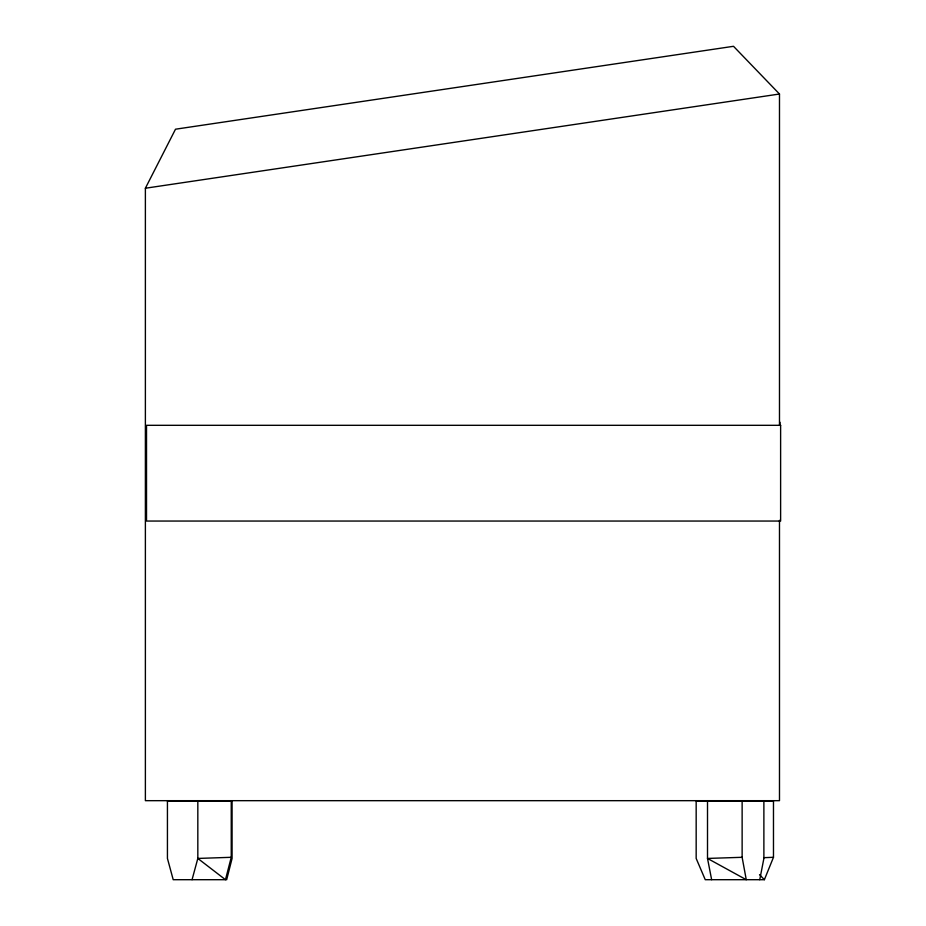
<?xml version="1.0" encoding="UTF-8"?>
<svg xmlns="http://www.w3.org/2000/svg" width="926" height="926" viewBox="0 0 926 926"><rect width="100%" height="100%" fill="white"/><g stroke="black" fill="none" stroke-linecap="round" stroke-linejoin="round"><path stroke-width="1.39" d="M759.748 879.7L763.881 858.437L763.881 801.059M232.079 801.059L232.079 858.437L226.673 879.7L173.208 879.7L167.432 858.437L167.432 801.059L231.245 801.059L231.245 857.302L225.469 879.7L197.828 858.437L197.828 801.059M192.052 879.7L197.828 858.437L231.245 857.302M764.378 879.7L773.476 857.302L773.476 801.059L696.167 801.059L696.167 858.437L705.253 879.7L764.378 879.7L759.528 874.642M779.484 520.319L779.484 800.677L145.382 800.677L145.382 188.233L175.5 129.212L733.508 46.3L779.484 94.012L779.484 424.941M145.382 188.233L779.484 94.012M763.649 857.684L773.476 857.302M711.643 879.7L707.51 858.437L746.263 879.7L742.131 857.302L707.51 858.437L707.51 801.059M780.005 422.268L780.005 425.127M742.131 801.059L742.131 857.302M780.618 425.312L146.516 425.312L146.516 521.049L780.618 521.049L780.618 425.312"/></g></svg>
